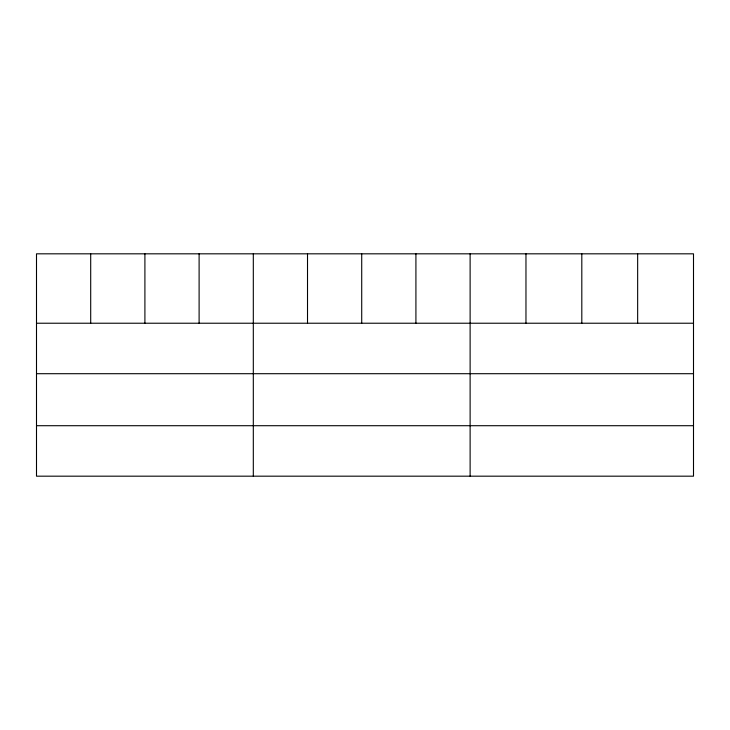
<?xml version="1.0" encoding="UTF-8"?>
<svg xmlns="http://www.w3.org/2000/svg" width="730" height="730" viewBox="0 0 730 730"><rect width="100%" height="100%" fill="white"/><g stroke="black" fill="none" stroke-linecap="round" stroke-linejoin="round"><path stroke-width="1.09" d="M693.5 373.705L693.5 253.821L36.5 253.821L36.5 476.179L693.5 476.179L693.5 373.705L36.5 373.705M36.5 323.226L693.5 323.226M36.5 425.709L693.5 425.709M637.655 253.821L637.655 323.226M581.81 253.821L581.81 323.226M525.965 253.821L525.965 323.226M470.12 253.821L470.12 476.179M415.918 253.821L415.918 323.226M361.715 253.821L361.715 323.226M307.512 253.821L307.512 323.226M253.31 253.821L253.31 476.179M199.107 253.821L199.107 323.226M144.905 253.821L144.905 323.226M90.703 253.821L90.703 323.226"/></g></svg>
